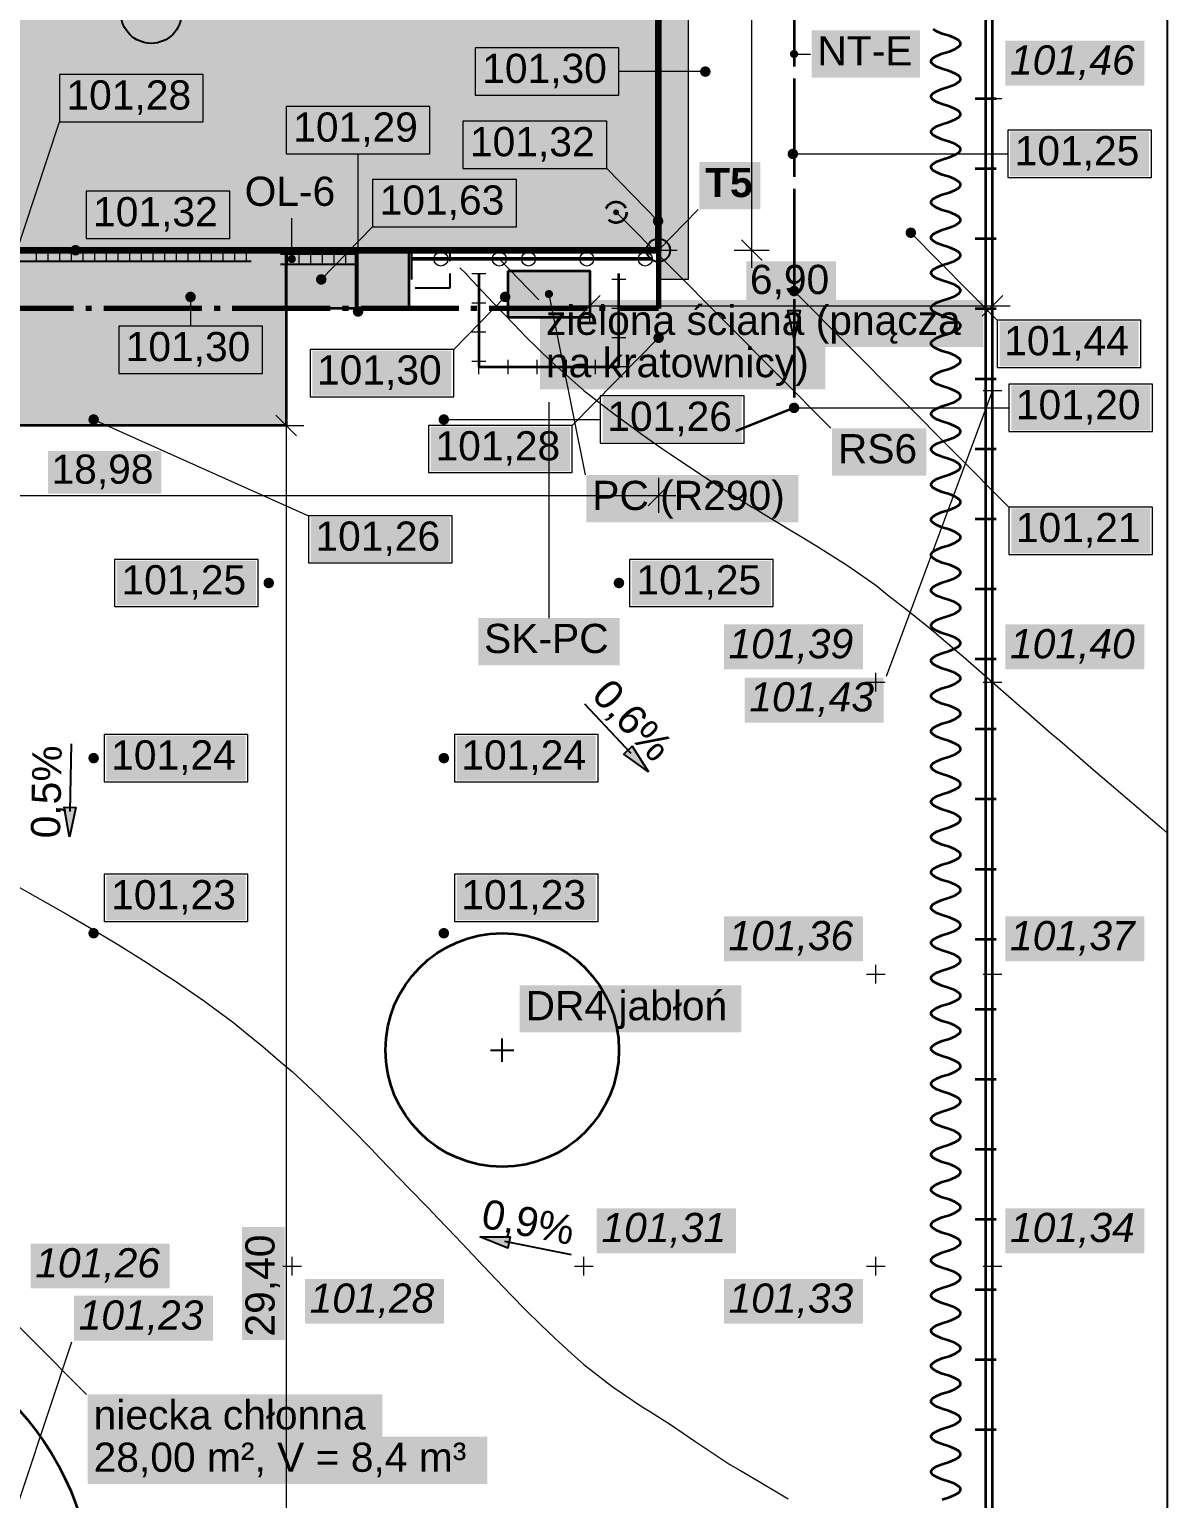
# Model space of a CAD drawing. Header units: metres. Extents: x -3 to 65.4, y -15 to 61.2.
# Drawn here: x 15.5 to 35, y 11.02 to 36.18 of the extents above; entities that cross this region are included whole.
import ezdxf

# ---------------------------------------------------------------- set-up
doc = ezdxf.new("R2010")
doc.units = ezdxf.units.M
for name, pattern in [('KRESKA_DLUGA', [9.45, 8.4, -1.05]), ('KRESKOWA', [5.25, 4.2, -1.05]), ('KRESKOWA_DROBNA', [3.15, 2.1, -1.05]), ('PUNKTOWA', [10.5, 8.4, -1.05, 0, -1.05])]:
    doc.linetypes.add(name, pattern=pattern)
for name, color, linetype, lineweight in [('A-MASKA', 7, 'Continuous', 18), ('Z-BUDYNEK', 7, 'Continuous', 100), ('Z-BUDYNEK-NAD', 7, 'KRESKOWA', 50), ('Z-DZIALKA', 1, 'Continuous', 35), ('Z-MAPA-RAMKA', 7, 'Continuous', 35), ('Z-OGRODZENIE', 7, 'Continuous', 35), ('Z-OPISY', 2, 'Continuous', 25), ('Z-RZEDNE-PROJ', 1, 'Continuous', 18), ('Z-TLO', 7, 'Continuous', 18), ('Z-TYCZENIE', 1, 'Continuous', 25), ('Z-UTWARDZENIA', 8, 'Continuous', 25), ('Z-WYMIARY', 1, 'Continuous', 18)]:
    doc.layers.add(name, color=color, linetype=linetype, lineweight=lineweight)
for name, color, linetype, lineweight, true_color in [('Z-MAPA', 8, 'Continuous', 18, 0x5a5a5a), ('Z-ODWODNIENIE', 150, 'Continuous', 25, 0x00808a), ('Z-RZEDNE', 32, 'Continuous', 18, 0x6b4423), ('Z-ZIELEN', 3, 'Continuous', 25, 0x1e7a1e)]:
    doc.layers.add(name, color=color, linetype=linetype, lineweight=lineweight, true_color=true_color)
doc.styles.add('PL_ARIAL', font='arial.ttf')
doc.styles.add('PL_ARIAL_B', font='arialbd.ttf')
doc.styles.add('PL_ARIAL_I', font='ariali.ttf')

msp = doc.modelspace()

# ---------------------------------------------------------------- hatches: boundary and pattern name
at = {"layer": 'A-MASKA', "true_color": 0xffffff}
for points in [[(28.9, 35.356), (30.755, 35.356), (30.755, 36.166), (28.9, 36.166)], [(32.22, 35.22), (34.603, 35.22), (34.603, 35.99), (32.22, 35.99)], [(23.177, 35.075), (25.56, 35.075), (25.56, 35.845), (23.177, 35.845)], [(16.054, 34.62), (18.437, 34.62), (18.437, 35.39), (16.054, 35.39)], [(19.939, 34.07), (22.321, 34.07), (22.321, 34.84), (19.939, 34.84)], [(22.967, 33.82), (25.35, 33.82), (25.35, 34.59), (22.967, 34.59)], [(32.3, 33.665), (34.683, 33.665), (34.683, 34.435), (32.3, 34.435)], [(19.087, 32.95), (20.903, 32.95), (20.903, 33.76), (19.087, 33.76)], [(26.975, 33.1), (28.023, 33.1), (28.023, 33.91), (26.975, 33.91)], [(21.42, 32.82), (23.803, 32.82), (23.803, 33.59), (21.42, 33.59)], [(16.51, 32.62), (18.893, 32.62), (18.893, 33.39), (16.51, 33.39)], [(27.783, 31.48), (29.317, 31.48), (29.317, 32.21), (27.783, 32.21)], [(24.25, 30.74), (31.843, 30.74), (31.843, 31.55), (24.25, 31.55)], [(17.069, 30.31), (19.451, 30.31), (19.451, 31.08), (17.069, 31.08)], [(32.12, 30.41), (34.503, 30.41), (34.503, 31.18), (32.12, 31.18)], [(24.25, 30.015), (29.135, 30.015), (29.135, 30.825), (24.25, 30.825)], [(20.347, 29.91), (22.73, 29.91), (22.73, 30.68), (20.347, 30.68)], [(32.32, 29.315), (34.703, 29.315), (34.703, 30.085), (32.32, 30.085)], [(25.32, 29.115), (27.703, 29.115), (27.703, 29.885), (25.32, 29.885)], [(22.377, 28.61), (24.76, 28.61), (24.76, 29.38), (22.377, 29.38)], [(29.25, 28.54), (30.864, 28.54), (30.864, 29.35), (29.25, 29.35)], [(15.818, 28.23), (17.757, 28.23), (17.757, 28.96), (15.818, 28.96)], [(25.042, 27.74), (28.675, 27.74), (28.675, 28.55), (25.042, 28.55)], [(32.32, 27.21), (34.703, 27.21), (34.703, 27.98), (32.32, 27.98)], [(20.32, 27.062), (22.703, 27.062), (22.703, 27.832), (20.32, 27.832)], [(16.997, 26.315), (19.38, 26.315), (19.38, 27.085), (16.997, 27.085)], [(25.82, 26.315), (28.203, 26.315), (28.203, 27.085), (25.82, 27.085)], [(23.189, 25.29), (25.611, 25.29), (25.611, 26.1), (23.189, 26.1)], [(27.397, 25.22), (29.78, 25.22), (29.78, 25.99), (27.397, 25.99)], [(32.22, 25.22), (34.603, 25.22), (34.603, 25.99), (32.22, 25.99)], [(27.753, 24.31), (30.136, 24.31), (30.136, 25.08), (27.753, 25.08)], [(16.82, 23.315), (19.203, 23.315), (19.203, 24.085), (16.82, 24.085)], [(22.82, 23.315), (25.203, 23.315), (25.203, 24.085), (22.82, 24.085)], [(16.82, 20.92), (19.203, 20.92), (19.203, 21.69), (16.82, 21.69)], [(22.82, 20.92), (25.203, 20.92), (25.203, 21.69), (22.82, 21.69)], [(27.397, 20.22), (29.78, 20.22), (29.78, 20.99), (27.397, 20.99)], [(32.22, 20.22), (34.603, 20.22), (34.603, 20.99), (32.22, 20.99)], [(23.9, 19), (27.695, 19), (27.695, 19.81), (23.9, 19.81)], [(25.22, 15.22), (27.603, 15.22), (27.603, 15.99), (25.22, 15.99)], [(32.22, 15.22), (34.603, 15.22), (34.603, 15.99), (32.22, 15.99)], [(19.87, 13.731), (19.87, 15.669), (19.14, 15.669), (19.14, 13.731)], [(15.52, 14.615), (17.903, 14.615), (17.903, 15.385), (15.52, 15.385)], [(20.22, 14.01), (22.603, 14.01), (22.603, 14.78), (20.22, 14.78)], [(27.397, 14.01), (29.78, 14.01), (29.78, 14.78), (27.397, 14.78)], [(16.264, 13.72), (18.647, 13.72), (18.647, 14.49), (16.264, 14.49)], [(16.5, 11.99), (21.548, 11.99), (21.548, 12.8), (16.5, 12.8)], [(16.5, 11.265), (23.344, 11.265), (23.344, 12.075), (16.5, 12.075)]]:
    msp.add_hatch(color=7, dxfattribs=at).paths.add_polyline_path(points)
at = {"layer": 'Z-ODWODNIENIE', "true_color": 0x000000}
for points in [[(28.67, 35.761), (28.668, 35.78), (28.661, 35.796), (28.649, 35.811), (28.635, 35.822), (28.618, 35.829), (28.6, 35.831), (28.582, 35.829), (28.565, 35.822), (28.551, 35.811), (28.539, 35.796), (28.532, 35.78), (28.53, 35.761), (28.532, 35.743), (28.539, 35.726), (28.551, 35.712), (28.565, 35.701), (28.582, 35.694), (28.6, 35.691), (28.618, 35.694), (28.635, 35.701), (28.649, 35.712), (28.661, 35.726), (28.668, 35.743)], [(25.6, 33.05), (25.598, 33.063), (25.593, 33.075), (25.585, 33.085), (25.575, 33.093), (25.563, 33.098), (25.55, 33.1), (25.537, 33.098), (25.525, 33.093), (25.515, 33.085), (25.507, 33.075), (25.502, 33.063), (25.5, 33.05), (25.502, 33.037), (25.507, 33.025), (25.515, 33.015), (25.525, 33.007), (25.537, 33.002), (25.55, 33), (25.563, 33.002), (25.575, 33.007), (25.585, 33.015), (25.593, 33.025), (25.598, 33.037)], [(20.065, 32.25), (20.063, 32.268), (20.056, 32.285), (20.044, 32.299), (20.03, 32.311), (20.013, 32.318), (19.995, 32.32), (19.977, 32.318), (19.96, 32.311), (19.946, 32.299), (19.934, 32.285), (19.927, 32.268), (19.925, 32.25), (19.927, 32.232), (19.934, 32.215), (19.946, 32.201), (19.96, 32.189), (19.977, 32.182), (19.995, 32.18), (20.013, 32.182), (20.03, 32.189), (20.044, 32.201), (20.056, 32.215), (20.063, 32.232)], [(28.6, 30.878), (28.496, 31.367), (28.704, 31.367)], [(26.107, 23.464), (25.685, 23.768), (25.829, 23.904)], [(16.184, 22.347), (16.095, 22.86), (16.293, 22.856)], [(23.215, 15.502), (23.735, 15.5), (23.697, 15.306)]]:
    msp.add_hatch(color=7, dxfattribs=at).paths.add_polyline_path(points)
at = {"layer": 'Z-OPISY', "true_color": 0xffffff}
msp.add_hatch(color=7, dxfattribs=at).paths.add_polyline_path([(18.107, 36.464), (18.098, 36.566), (18.068, 36.663), (18.02, 36.753), (17.955, 36.832), (17.876, 36.896), (17.786, 36.945), (17.689, 36.974), (17.587, 36.984), (17.486, 36.974), (17.389, 36.945), (17.299, 36.896), (17.22, 36.832), (17.155, 36.753), (17.107, 36.663), (17.077, 36.566), (17.067, 36.464), (17.077, 36.363), (17.107, 36.265), (17.155, 36.175), (17.22, 36.096), (17.299, 36.032), (17.389, 35.984), (17.486, 35.954), (17.587, 35.944), (17.689, 35.954), (17.786, 35.984), (17.876, 36.032), (17.955, 36.096), (18.02, 36.175), (18.068, 36.265), (18.098, 36.363)])
at = {"layer": 'Z-OPISY', "true_color": 0x000000}
msp.add_hatch(color=7, dxfattribs=at).paths.add_polyline_path([(24.47, 31.65), (24.468, 31.668), (24.461, 31.685), (24.449, 31.699), (24.435, 31.711), (24.418, 31.718), (24.4, 31.72), (24.382, 31.718), (24.365, 31.711), (24.351, 31.699), (24.339, 31.685), (24.332, 31.668), (24.33, 31.65), (24.332, 31.632), (24.339, 31.615), (24.351, 31.601), (24.365, 31.589), (24.382, 31.582), (24.4, 31.58), (24.418, 31.582), (24.435, 31.589), (24.449, 31.601), (24.461, 31.615), (24.468, 31.632)])
at = {"layer": 'Z-RZEDNE-PROJ', "true_color": 0x000000}
for points in [[(27.17, 35.46), (27.167, 35.483), (27.158, 35.505), (27.144, 35.524), (27.125, 35.538), (27.103, 35.547), (27.08, 35.55), (27.057, 35.547), (27.035, 35.538), (27.016, 35.524), (27.002, 35.505), (26.993, 35.483), (26.99, 35.46), (26.993, 35.437), (27.002, 35.415), (27.016, 35.396), (27.035, 35.382), (27.057, 35.373), (27.08, 35.37), (27.103, 35.373), (27.125, 35.382), (27.144, 35.396), (27.158, 35.415), (27.167, 35.437)], [(28.67, 34.05), (28.667, 34.073), (28.658, 34.095), (28.644, 34.114), (28.625, 34.128), (28.603, 34.137), (28.58, 34.14), (28.557, 34.137), (28.535, 34.128), (28.516, 34.114), (28.502, 34.095), (28.493, 34.073), (28.49, 34.05), (28.493, 34.027), (28.502, 34.005), (28.516, 33.986), (28.535, 33.972), (28.557, 33.963), (28.58, 33.96), (28.603, 33.963), (28.625, 33.972), (28.644, 33.986), (28.658, 34.005), (28.667, 34.027)], [(26.36, 32.9), (26.357, 32.923), (26.348, 32.945), (26.334, 32.964), (26.315, 32.978), (26.293, 32.987), (26.27, 32.99), (26.247, 32.987), (26.225, 32.978), (26.206, 32.964), (26.192, 32.945), (26.183, 32.923), (26.18, 32.9), (26.183, 32.877), (26.192, 32.855), (26.206, 32.836), (26.225, 32.822), (26.247, 32.813), (26.27, 32.81), (26.293, 32.813), (26.315, 32.822), (26.334, 32.836), (26.348, 32.855), (26.357, 32.877)], [(30.69, 32.7), (30.687, 32.723), (30.678, 32.745), (30.664, 32.764), (30.645, 32.778), (30.623, 32.787), (30.6, 32.79), (30.577, 32.787), (30.555, 32.778), (30.536, 32.764), (30.522, 32.745), (30.513, 32.723), (30.51, 32.7), (30.513, 32.677), (30.522, 32.655), (30.536, 32.636), (30.555, 32.622), (30.577, 32.613), (30.6, 32.61), (30.623, 32.613), (30.645, 32.622), (30.664, 32.636), (30.678, 32.655), (30.687, 32.677)], [(16.38, 32.4), (16.377, 32.423), (16.368, 32.445), (16.354, 32.464), (16.335, 32.478), (16.313, 32.487), (16.29, 32.49), (16.267, 32.487), (16.245, 32.478), (16.226, 32.464), (16.212, 32.445), (16.203, 32.423), (16.2, 32.4), (16.203, 32.377), (16.212, 32.355), (16.226, 32.336), (16.245, 32.322), (16.267, 32.313), (16.29, 32.31), (16.313, 32.313), (16.335, 32.322), (16.354, 32.336), (16.368, 32.355), (16.377, 32.377)], [(20.59, 31.9), (20.587, 31.923), (20.578, 31.945), (20.564, 31.964), (20.545, 31.978), (20.523, 31.987), (20.5, 31.99), (20.477, 31.987), (20.455, 31.978), (20.436, 31.964), (20.422, 31.945), (20.413, 31.923), (20.41, 31.9), (20.413, 31.877), (20.422, 31.855), (20.436, 31.836), (20.455, 31.822), (20.477, 31.813), (20.5, 31.81), (20.523, 31.813), (20.545, 31.822), (20.564, 31.836), (20.578, 31.855), (20.587, 31.877)], [(28.69, 31.7), (28.687, 31.723), (28.678, 31.745), (28.664, 31.764), (28.645, 31.778), (28.623, 31.787), (28.6, 31.79), (28.577, 31.787), (28.555, 31.778), (28.536, 31.764), (28.522, 31.745), (28.513, 31.723), (28.51, 31.7), (28.513, 31.677), (28.522, 31.655), (28.536, 31.636), (28.555, 31.622), (28.577, 31.613), (28.6, 31.61), (28.623, 31.613), (28.645, 31.622), (28.664, 31.636), (28.678, 31.655), (28.687, 31.677)], [(18.35, 31.6), (18.347, 31.623), (18.338, 31.645), (18.324, 31.664), (18.305, 31.678), (18.283, 31.687), (18.26, 31.69), (18.237, 31.687), (18.215, 31.678), (18.196, 31.664), (18.182, 31.645), (18.173, 31.623), (18.17, 31.6), (18.173, 31.577), (18.182, 31.555), (18.196, 31.536), (18.215, 31.522), (18.237, 31.513), (18.26, 31.51), (18.283, 31.513), (18.305, 31.522), (18.324, 31.536), (18.338, 31.555), (18.347, 31.577)], [(23.74, 31.6), (23.737, 31.623), (23.728, 31.645), (23.714, 31.664), (23.695, 31.678), (23.673, 31.687), (23.65, 31.69), (23.627, 31.687), (23.605, 31.678), (23.586, 31.664), (23.572, 31.645), (23.563, 31.623), (23.56, 31.6), (23.563, 31.577), (23.572, 31.555), (23.586, 31.536), (23.605, 31.522), (23.627, 31.513), (23.65, 31.51), (23.673, 31.513), (23.695, 31.522), (23.714, 31.536), (23.728, 31.555), (23.737, 31.577)], [(21.22, 31.35), (21.217, 31.373), (21.208, 31.395), (21.194, 31.414), (21.175, 31.428), (21.153, 31.437), (21.13, 31.44), (21.107, 31.437), (21.085, 31.428), (21.066, 31.414), (21.052, 31.395), (21.043, 31.373), (21.04, 31.35), (21.043, 31.327), (21.052, 31.305), (21.066, 31.286), (21.085, 31.272), (21.107, 31.263), (21.13, 31.26), (21.153, 31.263), (21.175, 31.272), (21.194, 31.286), (21.208, 31.305), (21.217, 31.327)], [(26.37, 30.9), (26.367, 30.923), (26.358, 30.945), (26.344, 30.964), (26.325, 30.978), (26.303, 30.987), (26.28, 30.99), (26.257, 30.987), (26.235, 30.978), (26.216, 30.964), (26.202, 30.945), (26.193, 30.923), (26.19, 30.9), (26.193, 30.877), (26.202, 30.855), (26.216, 30.836), (26.235, 30.822), (26.257, 30.813), (26.28, 30.81), (26.303, 30.813), (26.325, 30.822), (26.344, 30.836), (26.358, 30.855), (26.367, 30.877)], [(28.69, 29.7), (28.687, 29.723), (28.678, 29.745), (28.664, 29.764), (28.645, 29.778), (28.623, 29.787), (28.6, 29.79), (28.577, 29.787), (28.555, 29.778), (28.536, 29.764), (28.522, 29.745), (28.513, 29.723), (28.51, 29.7), (28.513, 29.677), (28.522, 29.655), (28.536, 29.636), (28.555, 29.622), (28.577, 29.613), (28.6, 29.61), (28.623, 29.613), (28.645, 29.622), (28.664, 29.636), (28.678, 29.655), (28.687, 29.677)], [(16.69, 29.5), (16.687, 29.523), (16.678, 29.545), (16.664, 29.564), (16.645, 29.578), (16.623, 29.587), (16.6, 29.59), (16.577, 29.587), (16.555, 29.578), (16.536, 29.564), (16.522, 29.545), (16.513, 29.523), (16.51, 29.5), (16.513, 29.477), (16.522, 29.455), (16.536, 29.436), (16.555, 29.422), (16.577, 29.413), (16.6, 29.41), (16.623, 29.413), (16.645, 29.422), (16.664, 29.436), (16.678, 29.455), (16.687, 29.477)], [(22.69, 29.5), (22.687, 29.523), (22.678, 29.545), (22.664, 29.564), (22.645, 29.578), (22.623, 29.587), (22.6, 29.59), (22.577, 29.587), (22.555, 29.578), (22.536, 29.564), (22.522, 29.545), (22.513, 29.523), (22.51, 29.5), (22.513, 29.477), (22.522, 29.455), (22.536, 29.436), (22.555, 29.422), (22.577, 29.413), (22.6, 29.41), (22.623, 29.413), (22.645, 29.422), (22.664, 29.436), (22.678, 29.455), (22.687, 29.477)], [(19.69, 26.7), (19.687, 26.723), (19.678, 26.745), (19.664, 26.764), (19.645, 26.778), (19.623, 26.787), (19.6, 26.79), (19.577, 26.787), (19.555, 26.778), (19.536, 26.764), (19.522, 26.745), (19.513, 26.723), (19.51, 26.7), (19.513, 26.677), (19.522, 26.655), (19.536, 26.636), (19.555, 26.622), (19.577, 26.613), (19.6, 26.61), (19.623, 26.613), (19.645, 26.622), (19.664, 26.636), (19.678, 26.655), (19.687, 26.677)], [(25.69, 26.7), (25.687, 26.723), (25.678, 26.745), (25.664, 26.764), (25.645, 26.778), (25.623, 26.787), (25.6, 26.79), (25.577, 26.787), (25.555, 26.778), (25.536, 26.764), (25.522, 26.745), (25.513, 26.723), (25.51, 26.7), (25.513, 26.677), (25.522, 26.655), (25.536, 26.636), (25.555, 26.622), (25.577, 26.613), (25.6, 26.61), (25.623, 26.613), (25.645, 26.622), (25.664, 26.636), (25.678, 26.655), (25.687, 26.677)], [(16.69, 23.7), (16.687, 23.723), (16.678, 23.745), (16.664, 23.764), (16.645, 23.778), (16.623, 23.787), (16.6, 23.79), (16.577, 23.787), (16.555, 23.778), (16.536, 23.764), (16.522, 23.745), (16.513, 23.723), (16.51, 23.7), (16.513, 23.677), (16.522, 23.655), (16.536, 23.636), (16.555, 23.622), (16.577, 23.613), (16.6, 23.61), (16.623, 23.613), (16.645, 23.622), (16.664, 23.636), (16.678, 23.655), (16.687, 23.677)], [(22.69, 23.7), (22.687, 23.723), (22.678, 23.745), (22.664, 23.764), (22.645, 23.778), (22.623, 23.787), (22.6, 23.79), (22.577, 23.787), (22.555, 23.778), (22.536, 23.764), (22.522, 23.745), (22.513, 23.723), (22.51, 23.7), (22.513, 23.677), (22.522, 23.655), (22.536, 23.636), (22.555, 23.622), (22.577, 23.613), (22.6, 23.61), (22.623, 23.613), (22.645, 23.622), (22.664, 23.636), (22.678, 23.655), (22.687, 23.677)], [(16.69, 20.7), (16.687, 20.723), (16.678, 20.745), (16.664, 20.764), (16.645, 20.778), (16.623, 20.787), (16.6, 20.79), (16.577, 20.787), (16.555, 20.778), (16.536, 20.764), (16.522, 20.745), (16.513, 20.723), (16.51, 20.7), (16.513, 20.677), (16.522, 20.655), (16.536, 20.636), (16.555, 20.622), (16.577, 20.613), (16.6, 20.61), (16.623, 20.613), (16.645, 20.622), (16.664, 20.636), (16.678, 20.655), (16.687, 20.677)], [(22.69, 20.7), (22.687, 20.723), (22.678, 20.745), (22.664, 20.764), (22.645, 20.778), (22.623, 20.787), (22.6, 20.79), (22.577, 20.787), (22.555, 20.778), (22.536, 20.764), (22.522, 20.745), (22.513, 20.723), (22.51, 20.7), (22.513, 20.677), (22.522, 20.655), (22.536, 20.636), (22.555, 20.622), (22.577, 20.613), (22.6, 20.61), (22.623, 20.613), (22.645, 20.622), (22.664, 20.636), (22.678, 20.655), (22.687, 20.677)]]:
    msp.add_hatch(color=7, dxfattribs=at).paths.add_polyline_path(points)
at = {"layer": 'Z-TLO', "true_color": 0xffffff}
for points in [[(26.785, 31.9), (26.25, 31.9), (26.25, 32.4), (26.275, 32.4), (26.275, 42.375), (26.275, 42.885), (26.785, 42.885)], [(7.3, 32.4), (19.6, 32.4), (26.275, 32.4), (26.275, 42.375), (19.3, 42.375), (19.3, 41.75), (7.3, 41.75)], [(19.9, 29.4), (4.3, 29.4), (4.3, 37.825), (7.3, 37.825), (7.3, 32.4), (19.6, 32.4), (19.9, 32.4)], [(21.1, 31.4), (19.9, 31.4), (19.9, 32.4), (21.1, 32.4)], [(21.1, 32.4), (22, 32.4), (22, 31.4), (21.1, 31.4)], [(23.7, 32.05), (25.1, 32.05), (25.1, 31.25), (23.7, 31.25)]]:
    msp.add_hatch(color=7, dxfattribs=at).paths.add_polyline_path(points)

# ---------------------------------------------------------------- linework, layer by layer
at = {"layer": 'Z-BUDYNEK', "linetype": 'Continuous', "lineweight": 140, "ltscale": 0.2, "flags": 128}
msp.add_lwpolyline([(7.3, 32.4), (19.6, 32.4), (26.275, 32.4), (26.275, 42.375), (19.3, 42.375), (19.3, 41.75), (7.3, 41.75)], close=True, dxfattribs=at)
at = {"layer": 'Z-BUDYNEK-NAD', "linetype": 'PUNKTOWA', "lineweight": 70, "ltscale": 0.2, "flags": 128}
msp.add_lwpolyline([(26.275, 32.38), (26.275, 31.4), (21.4, 31.4), (21.05, 31.4), (20.2, 31.4), (11.2, 31.4), (7.3, 31.4), (7.3, 31.38), (5.18, 31.38), (5.18, 38.145), (6.28, 38.145)], dxfattribs=at)
at = {"layer": 'Z-DZIALKA', "linetype": 'Continuous', "lineweight": 35, "ltscale": 0.2, "true_color": 0x000000, "flags": 128}
msp.add_lwpolyline([(0, 0), (32, 0), (32, 50), (0, 50)], close=True, dxfattribs=at)
at = {"layer": 'Z-MAPA', "linetype": 'Continuous', "lineweight": 25, "ltscale": 0.2, "flags": 128}
msp.add_lwpolyline([(35, 50), (32, 50), (32, 0)], dxfattribs=at)
at = {"layer": 'Z-MAPA-RAMKA', "linetype": 'Continuous', "lineweight": 25, "ltscale": 0.2, "flags": 128}
msp.add_lwpolyline([(-3, -3), (35, -3), (35, 61), (-3, 61)], close=True, dxfattribs=at)
at = {"layer": 'Z-ODWODNIENIE', "linetype": 'KRESKA_DLUGA', "lineweight": 35, "ltscale": 0.2, "flags": 128}
msp.add_lwpolyline([(28.6, 42.9), (28.6, 29.7), (27.6, 29.3)], dxfattribs=at)
at = {"layer": 'Z-ODWODNIENIE', "lineweight": 18, "ltscale": 0.2}
for points in [[(28.6, 35.761), (28.88, 35.761)], [(25.55, 33.05), (29.23, 29.35)], [(19.995, 32.25), (19.995, 32.95)], [(15.62, 32.21), (15.62, 32.39)], [(15.82, 32.21), (15.82, 32.39)], [(16.02, 32.21), (16.02, 32.39)], [(16.22, 32.21), (16.22, 32.39)], [(16.42, 32.21), (16.42, 32.39)], [(16.62, 32.21), (16.62, 32.39)], [(16.82, 32.21), (16.82, 32.39)], [(17.02, 32.21), (17.02, 32.39)], [(17.22, 32.21), (17.22, 32.39)], [(17.42, 32.21), (17.42, 32.39)], [(17.62, 32.21), (17.62, 32.39)], [(17.82, 32.21), (17.82, 32.39)], [(18.02, 32.21), (18.02, 32.39)], [(18.22, 32.21), (18.22, 32.39)], [(18.42, 32.21), (18.42, 32.39)], [(18.62, 32.21), (18.62, 32.39)], [(18.82, 32.21), (18.82, 32.39)], [(19.02, 32.21), (19.02, 32.39)], [(19.22, 32.21), (19.22, 32.39)], [(19.92, 32.16), (19.92, 32.34)], [(20.12, 32.16), (20.12, 32.34)], [(20.32, 32.16), (20.32, 32.34)], [(20.52, 32.16), (20.52, 32.34)], [(20.72, 32.16), (20.72, 32.34)], [(20.92, 32.16), (20.92, 32.34)]]:
    msp.add_lwpolyline(points, dxfattribs=at)
at = {"layer": 'Z-ODWODNIENIE', "lineweight": 25, "ltscale": 0.2}
for points in [[(7.9, 32.39), (19.3, 32.39)], [(19.8, 32.34), (21.1, 32.34)], [(7.9, 32.21), (19.3, 32.21)], [(19.8, 32.16), (21.1, 32.16)], [(25.011, 24.63), (25.805, 23.785)], [(16.216, 23.947), (16.193, 22.787)], [(24.785, 15.192), (23.647, 15.417)]]:
    msp.add_lwpolyline(points, dxfattribs=at)
for points in [[(28.6, 30.878), (28.496, 31.367), (28.704, 31.367)], [(26.107, 23.464), (25.685, 23.768), (25.829, 23.904)], [(16.184, 22.347), (16.095, 22.86), (16.293, 22.856)], [(23.215, 15.502), (23.735, 15.5), (23.697, 15.306)]]:
    msp.add_lwpolyline(points, close=True, dxfattribs=at)
at = {"layer": 'Z-ODWODNIENIE', "linetype": 'KRESKOWA_DROBNA', "lineweight": 35, "ltscale": 0.2}
msp.add_circle((25.55, 33.05), 0.18, dxfattribs=at)
at = {"layer": 'Z-OGRODZENIE', "lineweight": 35, "ltscale": 0.2}
for points in [[(31.88, 50), (31.88, 0.12), (0.12, 0.12), (0.12, 50)], [(31.7, 35), (32.06, 35)], [(31.7, 33.8), (32.06, 33.8)], [(31.7, 32.6), (32.06, 32.6)], [(23.2, 32), (23.2, 30.4), (25.6, 30.4), (25.6, 32)], [(31.7, 31.4), (32.06, 31.4)], [(31.7, 30.2), (32.06, 30.2)], [(31.7, 29), (32.06, 29)], [(31.7, 27.8), (32.06, 27.8)], [(31.7, 26.6), (32.06, 26.6)], [(31.7, 25.4), (32.06, 25.4)], [(31.7, 24.2), (32.06, 24.2)], [(31.7, 23), (32.06, 23)], [(31.7, 21.8), (32.06, 21.8)], [(31.7, 20.6), (32.06, 20.6)], [(31.7, 19.4), (32.06, 19.4)], [(31.7, 18.2), (32.06, 18.2)], [(31.7, 17), (32.06, 17)], [(31.7, 15.8), (32.06, 15.8)], [(31.7, 14.6), (32.06, 14.6)], [(31.7, 13.4), (32.06, 13.4)], [(31.7, 12.2), (32.06, 12.2)]]:
    msp.add_lwpolyline(points, dxfattribs=at)
at = {"layer": 'Z-OGRODZENIE', "lineweight": 18, "ltscale": 0.2}
for points in [[(23.08, 32), (23.32, 32)], [(25.72, 31.9), (25.48, 31.9)], [(23.08, 31.5), (23.32, 31.5)], [(25.72, 31.4), (25.48, 31.4)], [(23.08, 31), (23.32, 31)], [(25.72, 30.9), (25.48, 30.9)], [(23.08, 30.5), (23.32, 30.5)], [(23.2, 30.28), (23.2, 30.52)], [(23.7, 30.28), (23.7, 30.52)], [(24.2, 30.28), (24.2, 30.52)], [(24.7, 30.28), (24.7, 30.52)], [(25.2, 30.28), (25.2, 30.52)], [(25.72, 30.4), (25.48, 30.4)]]:
    msp.add_lwpolyline(points, dxfattribs=at)
at = {"layer": 'Z-OPISY', "lineweight": 18, "ltscale": 0.2}
for points in [[(23.55, 32.25), (24.23, 31.55)], [(24.4, 31.65), (25.022, 28.55)], [(24.4, 29.8), (24.4, 26.1)], [(11.6, 17.7), (16.48, 12.8)]]:
    msp.add_lwpolyline(points, dxfattribs=at)
at = {"layer": 'Z-OPISY', "lineweight": 25, "ltscale": 0.2}
msp.add_circle((17.587, 36.464), 0.52, dxfattribs=at)
at = {"layer": 'Z-RZEDNE', "lineweight": 18, "ltscale": 0.2, "true_color": 0x6b4423}
for points in [[(31.84, 35), (32.16, 35)], [(32, 34.84), (32, 35.16)], [(32, 30), (30.176, 25.1)], [(31.84, 30), (32.16, 30)], [(32, 29.84), (32, 30.16)], [(29.84, 25), (30.16, 25)], [(30, 24.84), (30, 25.16)], [(31.84, 25), (32.16, 25)], [(32, 24.84), (32, 25.16)], [(30, 19.84), (30, 20.16)], [(32, 19.84), (32, 20.16)], [(29.84, 20), (30.16, 20)], [(31.84, 20), (32.16, 20)], [(20, 14.84), (20, 15.16)], [(25, 14.84), (25, 15.16)], [(30, 14.84), (30, 15.16)], [(32, 14.84), (32, 15.16)], [(19.84, 15), (20.16, 15)], [(24.84, 15), (25.16, 15)], [(29.84, 15), (30.16, 15)], [(31.84, 15), (32.16, 15)], [(15, 10), (16.224, 13.7)]]:
    msp.add_lwpolyline(points, dxfattribs=at)
at = {"layer": 'Z-RZEDNE', "linetype": 'Continuous', "lineweight": 18, "ltscale": 0.2, "true_color": 0xa07850, "flags": 128}
for points in [[(22.873, 32.1), (22.976, 32), (23, 31.975), (23.446, 31.5), (23.5, 31.443), (23.924, 31), (24, 30.922), (24.433, 30.5), (24.5, 30.435), (25, 30), (25.5, 29.611), (25.649, 29.5), (26, 29.243), (26.346, 29), (26.5, 28.893), (27, 28.558), (27.091, 28.5), (27.5, 28.239), (27.885, 28), (28, 27.928), (28.5, 27.625), (28.709, 27.5), (29, 27.325), (29.5, 27.01), (29.514, 27), (30, 26.662), (30.203, 26.5), (30.5, 26.269), (30.835, 26), (31, 25.866), (31.428, 25.5), (31.5, 25.438), (32, 25), (32.5, 24.564), (32.574, 24.5), (33, 24.13), (33.151, 24), (33.5, 23.699), (33.731, 23.5), (34, 23.269), (34.315, 23), (34.5, 22.841), (34.9, 22.5), (35, 22.415)], [(15.3, 21.5), (15.5, 21.388), (16, 21.106), (16.184, 21), (16.5, 20.817), (17, 20.517), (17.028, 20.5), (17.5, 20.206), (17.813, 20), (18, 19.879), (18.5, 19.535), (18.547, 19.5), (19, 19.164), (19.202, 19), (19.5, 18.76), (19.804, 18.5), (20, 18.333), (20.356, 18), (20.5, 17.866), (20.868, 17.5), (21, 17.369), (21.359, 17), (21.5, 16.855), (21.842, 16.5), (22, 16.336), (22.324, 16), (22.5, 15.816), (22.804, 15.5), (23, 15.292), (23.28, 15), (23.5, 14.764), (23.753, 14.5), (24, 14.248), (24.258, 14), (24.5, 13.764), (24.789, 13.5), (25, 13.311), (25.401, 13), (25.5, 12.924), (26, 12.586), (26.139, 12.5), (26.5, 12.271), (26.899, 12), (27, 11.929), (27.5, 11.602), (27.671, 11.5), (28, 11.309), (28.5, 11.011)]]:
    msp.add_lwpolyline(points, dxfattribs=at)
at = {"layer": 'Z-RZEDNE-PROJ', "lineweight": 18, "ltscale": 0.2}
for points in [[(25.6, 35.055), (25.6, 35.865), (23.137, 35.865), (23.137, 35.055)], [(18.477, 34.6), (18.477, 35.41), (16.014, 35.41), (16.014, 34.6)], [(22.361, 34.05), (22.361, 34.86), (19.899, 34.86), (19.899, 34.05)], [(25.39, 33.8), (25.39, 34.61), (22.927, 34.61), (22.927, 33.8)], [(34.723, 33.645), (34.723, 34.455), (32.26, 34.455), (32.26, 33.645)], [(23.843, 32.8), (23.843, 33.61), (21.38, 33.61), (21.38, 32.8)], [(18.933, 32.6), (18.933, 33.41), (16.47, 33.41), (16.47, 32.6)], [(19.491, 30.29), (19.491, 31.1), (17.029, 31.1), (17.029, 30.29)], [(34.543, 30.39), (34.543, 31.2), (32.08, 31.2), (32.08, 30.39)], [(22.77, 29.89), (22.77, 30.7), (20.307, 30.7), (20.307, 29.89)], [(34.743, 29.295), (34.743, 30.105), (32.28, 30.105), (32.28, 29.295)], [(27.743, 29.095), (27.743, 29.905), (25.28, 29.905), (25.28, 29.095)], [(24.8, 28.59), (24.8, 29.4), (22.337, 29.4), (22.337, 28.59)], [(34.743, 27.19), (34.743, 28), (32.28, 28), (32.28, 27.19)], [(22.743, 27.043), (22.743, 27.853), (20.28, 27.853), (20.28, 27.043)], [(19.42, 26.295), (19.42, 27.105), (16.957, 27.105), (16.957, 26.295)], [(28.243, 26.295), (28.243, 27.105), (25.78, 27.105), (25.78, 26.295)], [(19.243, 23.295), (19.243, 24.105), (16.78, 24.105), (16.78, 23.295)], [(25.243, 23.295), (25.243, 24.105), (22.78, 24.105), (22.78, 23.295)], [(19.243, 20.9), (19.243, 21.71), (16.78, 21.71), (16.78, 20.9)], [(25.243, 20.9), (25.243, 21.71), (22.78, 21.71), (22.78, 20.9)]]:
    msp.add_lwpolyline(points, close=True, dxfattribs=at)
for points in [[(27.08, 35.46), (25.6, 35.46)], [(14.79, 30.9), (16.014, 34.6)], [(21.13, 31.35), (21.13, 34.05)], [(28.58, 34.05), (32.26, 34.05)], [(26.27, 32.9), (25.39, 33.8)], [(20.5, 31.9), (21.38, 32.8)], [(30.6, 32.7), (32.08, 31.2)], [(18.26, 31.6), (18.26, 31.1)], [(23.65, 31.6), (22.77, 30.7)], [(28.6, 31.7), (32.28, 28)], [(26.28, 30.9), (24.8, 29.4)], [(28.6, 29.7), (32.28, 29.7)], [(16.6, 29.5), (20.28, 27.853)], [(22.6, 29.5), (25.28, 29.5)]]:
    msp.add_lwpolyline(points, dxfattribs=at)
at = {"layer": 'Z-TYCZENIE', "lineweight": 18, "ltscale": 0.2}
for points in [[(26.275, 32.4), (26.955, 33.1)], [(26.275, 32.08), (26.275, 32.72)], [(25.955, 32.4), (26.595, 32.4)]]:
    msp.add_lwpolyline(points, dxfattribs=at)
at = {"layer": 'Z-TYCZENIE', "lineweight": 25, "ltscale": 0.2}
msp.add_circle((26.275, 32.4), 0.2, dxfattribs=at)
at = {"layer": 'Z-UTWARDZENIA', "linetype": 'Continuous', "lineweight": 18, "ltscale": 0.2, "flags": 128}
msp.add_lwpolyline([(26.785, 31.9), (26.25, 31.9), (26.25, 32.4), (26.275, 32.4), (26.275, 42.375), (26.275, 42.885), (26.785, 42.885)], close=True, dxfattribs=at)
at = {"layer": 'Z-UTWARDZENIA', "linetype": 'Continuous', "lineweight": 35, "ltscale": 0.2, "flags": 128}
for points in [[(19.9, 29.4), (4.3, 29.4), (4.3, 37.825), (7.3, 37.825), (7.3, 32.4), (19.6, 32.4), (19.9, 32.4)], [(21.1, 31.4), (19.9, 31.4), (19.9, 32.4), (21.1, 32.4)], [(21.1, 32.4), (22, 32.4), (22, 31.4), (21.1, 31.4)], [(23.7, 32.05), (25.1, 32.05), (25.1, 31.25), (23.7, 31.25)]]:
    msp.add_lwpolyline(points, close=True, dxfattribs=at)
at = {"layer": 'Z-WYMIARY', "lineweight": 18, "ltscale": 0.2}
for points in [[(27.875, 32.1), (27.875, 42.675)], [(28.052, 32.223), (27.698, 32.577)], [(27.575, 32.4), (28.175, 32.4)], [(25.1, 31.15), (25.1, 31.75)], [(32, 31.15), (32, 31.75)], [(24.923, 31.273), (25.277, 31.627)], [(31.823, 31.273), (32.177, 31.627)], [(24.8, 31.45), (32.3, 31.45)], [(19.9, 29.7), (19.9, -0.3)], [(19.723, 29.577), (20.077, 29.223)], [(19.6, 29.4), (20.2, 29.4)], [(26.275, 28.5), (26.275, 27.9)], [(4, 28.2), (26.575, 28.2)], [(26.098, 28.023), (26.452, 28.377)]]:
    msp.add_lwpolyline(points, dxfattribs=at)
at = {"layer": 'Z-ZIELEN', "lineweight": 35, "ltscale": 0.2}
msp.add_lwpolyline([(31.137, 11.003), (31.262, 11.041), (31.356, 11.079), (31.419, 11.116), (31.45, 11.154), (31.45, 11.192), (31.419, 11.23), (31.356, 11.267), (31.262, 11.305), (31.137, 11.343), (31.044, 11.381), (30.981, 11.418), (30.95, 11.456), (30.95, 11.494), (30.981, 11.532), (31.044, 11.569), (31.137, 11.607), (31.262, 11.645), (31.356, 11.683), (31.419, 11.72), (31.45, 11.758), (31.45, 11.796), (31.419, 11.834), (31.356, 11.871), (31.262, 11.909), (31.137, 11.947), (31.044, 11.985), (30.981, 12.022), (30.95, 12.06), (30.95, 12.098), (30.981, 12.136), (31.044, 12.173), (31.137, 12.211), (31.262, 12.249), (31.356, 12.287), (31.419, 12.324), (31.45, 12.362), (31.45, 12.4), (31.419, 12.438), (31.356, 12.475), (31.262, 12.513), (31.137, 12.551), (31.044, 12.589), (30.981, 12.626), (30.95, 12.664), (30.95, 12.702), (30.981, 12.74), (31.044, 12.777), (31.137, 12.815), (31.262, 12.853), (31.356, 12.891), (31.419, 12.929), (31.45, 12.966), (31.45, 13.004), (31.419, 13.042), (31.356, 13.08), (31.262, 13.117), (31.137, 13.155), (31.044, 13.193), (30.981, 13.231), (30.95, 13.268), (30.95, 13.306), (30.981, 13.344), (31.044, 13.382), (31.137, 13.419), (31.262, 13.457), (31.356, 13.495), (31.419, 13.533), (31.45, 13.57), (31.45, 13.608), (31.419, 13.646), (31.356, 13.684), (31.262, 13.721), (31.137, 13.759), (31.044, 13.797), (30.981, 13.835), (30.95, 13.872), (30.95, 13.91), (30.981, 13.948), (31.044, 13.986), (31.137, 14.023), (31.262, 14.061), (31.356, 14.099), (31.419, 14.137), (31.45, 14.174), (31.45, 14.212), (31.419, 14.25), (31.356, 14.288), (31.262, 14.325), (31.137, 14.363), (31.044, 14.401), (30.981, 14.439), (30.95, 14.476), (30.95, 14.514), (30.981, 14.552), (31.044, 14.59), (31.137, 14.627), (31.262, 14.665), (31.356, 14.703), (31.419, 14.741), (31.45, 14.778), (31.45, 14.816), (31.419, 14.854), (31.356, 14.892), (31.262, 14.929), (31.137, 14.967), (31.044, 15.005), (30.981, 15.043), (30.95, 15.08), (30.95, 15.118), (30.981, 15.156), (31.044, 15.194), (31.137, 15.231), (31.262, 15.269), (31.356, 15.307), (31.419, 15.345), (31.45, 15.382), (31.45, 15.42), (31.419, 15.458), (31.356, 15.496), (31.262, 15.533), (31.137, 15.571), (31.044, 15.609), (30.981, 15.647), (30.95, 15.685), (30.95, 15.722), (30.981, 15.76), (31.044, 15.798), (31.137, 15.836), (31.262, 15.873), (31.356, 15.911), (31.419, 15.949), (31.45, 15.987), (31.45, 16.024), (31.419, 16.062), (31.356, 16.1), (31.262, 16.138), (31.137, 16.175), (31.044, 16.213), (30.981, 16.251), (30.95, 16.289), (30.95, 16.326), (30.981, 16.364), (31.044, 16.402), (31.137, 16.44), (31.262, 16.477), (31.356, 16.515), (31.419, 16.553), (31.45, 16.591), (31.45, 16.628), (31.419, 16.666), (31.356, 16.704), (31.262, 16.742), (31.137, 16.779), (31.044, 16.817), (30.981, 16.855), (30.95, 16.893), (30.95, 16.93), (30.981, 16.968), (31.044, 17.006), (31.137, 17.044), (31.262, 17.081), (31.356, 17.119), (31.419, 17.157), (31.45, 17.195), (31.45, 17.232), (31.419, 17.27), (31.356, 17.308), (31.262, 17.346), (31.137, 17.383), (31.044, 17.421), (30.981, 17.459), (30.95, 17.497), (30.95, 17.534), (30.981, 17.572), (31.044, 17.61), (31.137, 17.648), (31.262, 17.685), (31.356, 17.723), (31.419, 17.761), (31.45, 17.799), (31.45, 17.836), (31.419, 17.874), (31.356, 17.912), (31.262, 17.95), (31.137, 17.987), (31.044, 18.025), (30.981, 18.063), (30.95, 18.101), (30.95, 18.138), (30.981, 18.176), (31.044, 18.214), (31.137, 18.252), (31.262, 18.289), (31.356, 18.327), (31.419, 18.365), (31.45, 18.403), (31.45, 18.44), (31.419, 18.478), (31.356, 18.516), (31.262, 18.554), (31.137, 18.592), (31.044, 18.629), (30.981, 18.667), (30.95, 18.705), (30.95, 18.743), (30.981, 18.78), (31.044, 18.818), (31.137, 18.856), (31.262, 18.894), (31.356, 18.931), (31.419, 18.969), (31.45, 19.007), (31.45, 19.045), (31.419, 19.082), (31.356, 19.12), (31.262, 19.158), (31.137, 19.196), (31.044, 19.233), (30.981, 19.271), (30.95, 19.309), (30.95, 19.347), (30.981, 19.384), (31.044, 19.422), (31.137, 19.46), (31.262, 19.498), (31.356, 19.535), (31.419, 19.573), (31.45, 19.611), (31.45, 19.649), (31.419, 19.686), (31.356, 19.724), (31.262, 19.762), (31.137, 19.8), (31.044, 19.837), (30.981, 19.875), (30.95, 19.913), (30.95, 19.951), (30.981, 19.988), (31.044, 20.026), (31.137, 20.064), (31.262, 20.102), (31.356, 20.139), (31.419, 20.177), (31.45, 20.215), (31.45, 20.253), (31.419, 20.29), (31.356, 20.328), (31.262, 20.366), (31.137, 20.404), (31.044, 20.441), (30.981, 20.479), (30.95, 20.517), (30.95, 20.555), (30.981, 20.592), (31.044, 20.63), (31.137, 20.668), (31.262, 20.706), (31.356, 20.743), (31.419, 20.781), (31.45, 20.819), (31.45, 20.857), (31.419, 20.894), (31.356, 20.932), (31.262, 20.97), (31.137, 21.008), (31.044, 21.045), (30.981, 21.083), (30.95, 21.121), (30.95, 21.159), (30.981, 21.196), (31.044, 21.234), (31.137, 21.272), (31.262, 21.31), (31.356, 21.348), (31.419, 21.385), (31.45, 21.423), (31.45, 21.461), (31.419, 21.499), (31.356, 21.536), (31.262, 21.574), (31.137, 21.612), (31.044, 21.65), (30.981, 21.687), (30.95, 21.725), (30.95, 21.763), (30.981, 21.801), (31.044, 21.838), (31.137, 21.876), (31.262, 21.914), (31.356, 21.952), (31.419, 21.989), (31.45, 22.027), (31.45, 22.065), (31.419, 22.103), (31.356, 22.14), (31.262, 22.178), (31.137, 22.216), (31.044, 22.254), (30.981, 22.291), (30.95, 22.329), (30.95, 22.367), (30.981, 22.405), (31.044, 22.442), (31.137, 22.48), (31.262, 22.518), (31.356, 22.556), (31.419, 22.593), (31.45, 22.631), (31.45, 22.669), (31.419, 22.707), (31.356, 22.744), (31.262, 22.782), (31.137, 22.82), (31.044, 22.858), (30.981, 22.895), (30.95, 22.933), (30.95, 22.971), (30.981, 23.009), (31.044, 23.046), (31.137, 23.084), (31.262, 23.122), (31.356, 23.16), (31.419, 23.197), (31.45, 23.235), (31.45, 23.273), (31.419, 23.311), (31.356, 23.348), (31.262, 23.386), (31.137, 23.424), (31.044, 23.462), (30.981, 23.499), (30.95, 23.537), (30.95, 23.575), (30.981, 23.613), (31.044, 23.65), (31.137, 23.688), (31.262, 23.726), (31.356, 23.764), (31.419, 23.801), (31.45, 23.839), (31.45, 23.877), (31.419, 23.915), (31.356, 23.952), (31.262, 23.99), (31.137, 24.028), (31.044, 24.066), (30.981, 24.104), (30.95, 24.141), (30.95, 24.179), (30.981, 24.217), (31.044, 24.255), (31.137, 24.292), (31.262, 24.33), (31.356, 24.368), (31.419, 24.406), (31.45, 24.443), (31.45, 24.481), (31.419, 24.519), (31.356, 24.557), (31.262, 24.594), (31.137, 24.632), (31.044, 24.67), (30.981, 24.708), (30.95, 24.745), (30.95, 24.783), (30.981, 24.821), (31.044, 24.859), (31.137, 24.896), (31.262, 24.934), (31.356, 24.972), (31.419, 25.01), (31.45, 25.047), (31.45, 25.085), (31.419, 25.123), (31.356, 25.161), (31.262, 25.198), (31.137, 25.236), (31.044, 25.274), (30.981, 25.312), (30.95, 25.349), (30.95, 25.387), (30.981, 25.425), (31.044, 25.463), (31.137, 25.5), (31.262, 25.538), (31.356, 25.576), (31.419, 25.614), (31.45, 25.651), (31.45, 25.689), (31.419, 25.727), (31.356, 25.765), (31.262, 25.802), (31.137, 25.84), (31.044, 25.878), (30.981, 25.916), (30.95, 25.953), (30.95, 25.991), (30.981, 26.029), (31.044, 26.067), (31.137, 26.104), (31.262, 26.142), (31.356, 26.18), (31.419, 26.218), (31.45, 26.255), (31.45, 26.293), (31.419, 26.331), (31.356, 26.369), (31.262, 26.406), (31.137, 26.444), (31.044, 26.482), (30.981, 26.52), (30.95, 26.557), (30.95, 26.595), (30.981, 26.633), (31.044, 26.671), (31.137, 26.708), (31.262, 26.746), (31.356, 26.784), (31.419, 26.822), (31.45, 26.86), (31.45, 26.897), (31.419, 26.935), (31.356, 26.973), (31.262, 27.011), (31.137, 27.048), (31.044, 27.086), (30.981, 27.124), (30.95, 27.162), (30.95, 27.199), (30.981, 27.237), (31.044, 27.275), (31.137, 27.313), (31.262, 27.35), (31.356, 27.388), (31.419, 27.426), (31.45, 27.464), (31.45, 27.501), (31.419, 27.539), (31.356, 27.577), (31.262, 27.615), (31.137, 27.652), (31.044, 27.69), (30.981, 27.728), (30.95, 27.766), (30.95, 27.803), (30.981, 27.841), (31.044, 27.879), (31.137, 27.917), (31.262, 27.954), (31.356, 27.992), (31.419, 28.03), (31.45, 28.068), (31.45, 28.105), (31.419, 28.143), (31.356, 28.181), (31.262, 28.219), (31.137, 28.256), (31.044, 28.294), (30.981, 28.332), (30.95, 28.37), (30.95, 28.407), (30.981, 28.445), (31.044, 28.483), (31.137, 28.521), (31.262, 28.558), (31.356, 28.596), (31.419, 28.634), (31.45, 28.672), (31.45, 28.709), (31.419, 28.747), (31.356, 28.785), (31.262, 28.823), (31.137, 28.86), (31.044, 28.898), (30.981, 28.936), (30.95, 28.974), (30.95, 29.011), (30.981, 29.049), (31.044, 29.087), (31.137, 29.125), (31.262, 29.162), (31.356, 29.2), (31.419, 29.238), (31.45, 29.276), (31.45, 29.313), (31.419, 29.351), (31.356, 29.389), (31.262, 29.427), (31.137, 29.464), (31.044, 29.502), (30.981, 29.54), (30.95, 29.578), (30.95, 29.615), (30.981, 29.653), (31.044, 29.691), (31.137, 29.729), (31.262, 29.767), (31.356, 29.804), (31.419, 29.842), (31.45, 29.88), (31.45, 29.918), (31.419, 29.955), (31.356, 29.993), (31.262, 30.031), (31.137, 30.069), (31.044, 30.106), (30.981, 30.144), (30.95, 30.182), (30.95, 30.22), (30.981, 30.257), (31.044, 30.295), (31.137, 30.333), (31.262, 30.371), (31.356, 30.408), (31.419, 30.446), (31.45, 30.484), (31.45, 30.522), (31.419, 30.559), (31.356, 30.597), (31.262, 30.635), (31.137, 30.673), (31.044, 30.71), (30.981, 30.748), (30.95, 30.786), (30.95, 30.824), (30.981, 30.861), (31.044, 30.899), (31.137, 30.937), (31.262, 30.975), (31.356, 31.012), (31.419, 31.05), (31.45, 31.088), (31.45, 31.126), (31.419, 31.163), (31.356, 31.201), (31.262, 31.239), (31.137, 31.277), (31.044, 31.314), (30.981, 31.352), (30.95, 31.39), (30.95, 31.428), (30.981, 31.465), (31.044, 31.503), (31.137, 31.541), (31.262, 31.579), (31.356, 31.616), (31.419, 31.654), (31.45, 31.692), (31.45, 31.73), (31.419, 31.767), (31.356, 31.805), (31.262, 31.843), (31.137, 31.881), (31.044, 31.918), (30.981, 31.956), (30.95, 31.994), (30.95, 32.032), (30.981, 32.069), (31.044, 32.107), (31.137, 32.145), (31.262, 32.183), (31.356, 32.22), (31.419, 32.258), (31.45, 32.296), (31.45, 32.334), (31.419, 32.371), (31.356, 32.409), (31.262, 32.447), (31.137, 32.485), (31.044, 32.523), (30.981, 32.56), (30.95, 32.598), (30.95, 32.636), (30.981, 32.674), (31.044, 32.711), (31.137, 32.749), (31.262, 32.787), (31.356, 32.825), (31.419, 32.862), (31.45, 32.9), (31.45, 32.938), (31.419, 32.976), (31.356, 33.013), (31.262, 33.051), (31.137, 33.089), (31.044, 33.127), (30.981, 33.164), (30.95, 33.202), (30.95, 33.24), (30.981, 33.278), (31.044, 33.315), (31.137, 33.353), (31.262, 33.391), (31.356, 33.429), (31.419, 33.466), (31.45, 33.504), (31.45, 33.542), (31.419, 33.58), (31.356, 33.617), (31.262, 33.655), (31.137, 33.693), (31.044, 33.731), (30.981, 33.768), (30.95, 33.806), (30.95, 33.844), (30.981, 33.882), (31.044, 33.919), (31.137, 33.957), (31.262, 33.995), (31.356, 34.033), (31.419, 34.07), (31.45, 34.108), (31.45, 34.146), (31.419, 34.184), (31.356, 34.221), (31.262, 34.259), (31.137, 34.297), (31.044, 34.335), (30.981, 34.372), (30.95, 34.41), (30.95, 34.448), (30.981, 34.486), (31.044, 34.523), (31.137, 34.561), (31.262, 34.599), (31.356, 34.637), (31.419, 34.674), (31.45, 34.712), (31.45, 34.75), (31.419, 34.788), (31.356, 34.825), (31.262, 34.863), (31.137, 34.901), (31.044, 34.939), (30.981, 34.976), (30.95, 35.014), (30.95, 35.052), (30.981, 35.09), (31.044, 35.127), (31.137, 35.165), (31.262, 35.203), (31.356, 35.241), (31.419, 35.279), (31.45, 35.316), (31.45, 35.354), (31.419, 35.392), (31.356, 35.43), (31.262, 35.467), (31.137, 35.505), (31.044, 35.543), (30.981, 35.581), (30.95, 35.618), (30.95, 35.656), (30.981, 35.694), (31.044, 35.732), (31.137, 35.769), (31.262, 35.807), (31.356, 35.845), (31.419, 35.883), (31.45, 35.92), (31.45, 35.958), (31.419, 35.996), (31.356, 36.034), (31.262, 36.071), (31.137, 36.109), (31.044, 36.147), (30.981, 36.185)], dxfattribs=at)
at = {"layer": 'Z-ZIELEN', "linetype": 'KRESKOWA', "lineweight": 25, "ltscale": 0.2, "flags": 128}
msp.add_lwpolyline([(22.05, 32.4), (22.7, 32.4), (22.7, 31.75), (22.05, 31.75)], close=True, dxfattribs=at)
at = {"layer": 'Z-ZIELEN', "lineweight": 50, "ltscale": 0.2, "true_color": 0x2e7d32}
for points in [[(22.05, 32.25), (23.55, 32.25)], [(23.55, 32.25), (26.155, 32.25)]]:
    msp.add_lwpolyline(points, dxfattribs=at)
at = {"layer": 'Z-ZIELEN', "lineweight": 25, "ltscale": 0.2}
for points in [[(23.6, 18.5), (23.6, 18.9)], [(23.4, 18.7), (23.8, 18.7)]]:
    msp.add_lwpolyline(points, dxfattribs=at)
at = {"layer": 'Z-ZIELEN', "lineweight": 18, "ltscale": 0.2, "true_color": 0x2e7d32}
for centre in [(22.55, 32.25), (23.55, 32.25), (24.05, 32.25), (25.05, 32.25), (26.05, 32.25)]:
    msp.add_circle(centre, 0.12, dxfattribs=at)
at = {"layer": 'Z-ZIELEN', "lineweight": 35, "ltscale": 0.2}
for centre, radius in [((23.6, 18.7), 2), ((11.6, 9.2), 5)]:
    msp.add_circle(centre, radius, dxfattribs=at)

# ---------------------------------------------------------------- texts
at = {"layer": 'Z-ODWODNIENIE', "style": 'PL_ARIAL'}
for s, p in [('NT-E', (29, 35.566)), ('OL-6', (19.187, 33.16)), ('RS6', (29.35, 28.75))]:
    msp.add_text(s, height=0.5, dxfattribs=at).set_placement(p)
for s, rotation, p in [('0,6%', -46.7558, (25.108, 24.76)), ('0,5%', 88.8504, (16.023, 22.322)), ('0,9%', -11.1482, (23.218, 15.664))]:
    msp.add_text(s, height=0.5, rotation=rotation, dxfattribs=at).set_placement(p)
at = {"layer": 'Z-OPISY', "style": 'PL_ARIAL'}
for s, p in [('zielona ściana (pnącza', (24.35, 30.95)), ('na kratownicy)', (24.35, 30.225)), ('PC (R290)', (25.142, 27.95)), ('SK-PC', (23.289, 25.5)), ('DR4 jabłoń', (24, 19.21)), ('niecka chłonna', (16.6, 12.2)), ('28,00 m², V = 8,4 m³', (16.6, 11.475))]:
    msp.add_text(s, height=0.5, dxfattribs=at).set_placement(p)
at = {"layer": 'Z-RZEDNE', "true_color": 0x6b4423, "style": 'PL_ARIAL_I'}
for s, p in [('101,46', (32.3, 35.41)), ('101,39', (27.477, 25.41)), ('101,40', (32.3, 25.41)), ('101,43', (27.833, 24.5)), ('101,36', (27.477, 20.41)), ('101,37', (32.3, 20.41)), ('101,31', (25.3, 15.41)), ('101,34', (32.3, 15.41)), ('101,26', (15.6, 14.805)), ('101,28', (20.3, 14.2)), ('101,33', (27.477, 14.2)), ('101,23', (16.344, 13.91))]:
    msp.add_text(s, height=0.5, dxfattribs=at).set_placement(p)
at = {"layer": 'Z-RZEDNE-PROJ', "style": 'PL_ARIAL'}
for s, p in [('101,30', (23.257, 35.265)), ('101,28', (16.134, 34.81)), ('101,29', (20.019, 34.26)), ('101,32', (23.047, 34.01)), ('101,25', (32.38, 33.855)), ('101,63', (21.5, 33.01)), ('101,32', (16.59, 32.81)), ('101,30', (17.149, 30.5)), ('101,44', (32.2, 30.6)), ('101,30', (20.427, 30.1)), ('101,20', (32.4, 29.505)), ('101,26', (25.4, 29.305)), ('101,28', (22.457, 28.8)), ('101,26', (20.4, 27.253)), ('101,21', (32.4, 27.4)), ('101,25', (17.077, 26.505)), ('101,25', (25.9, 26.505)), ('101,24', (16.9, 23.505)), ('101,24', (22.9, 23.505)), ('101,23', (16.9, 21.11)), ('101,23', (22.9, 21.11))]:
    msp.add_text(s, height=0.5, dxfattribs=at).set_placement(p)
at = {"layer": 'Z-TYCZENIE', "style": 'PL_ARIAL_B'}
msp.add_text('T5', height=0.5, dxfattribs=at).set_placement((27.075, 33.31))
at = {"layer": 'Z-WYMIARY', "style": 'PL_ARIAL'}
for s, p in [('6,90', (27.843, 31.65)), ('18,98', (15.878, 28.4))]:
    msp.add_text(s, height=0.5, dxfattribs=at).set_placement(p)
msp.add_text('29,40', height=0.5, rotation=90, dxfattribs=at).set_placement((19.7, 13.791))

doc.saveas('drawing.dxf')
